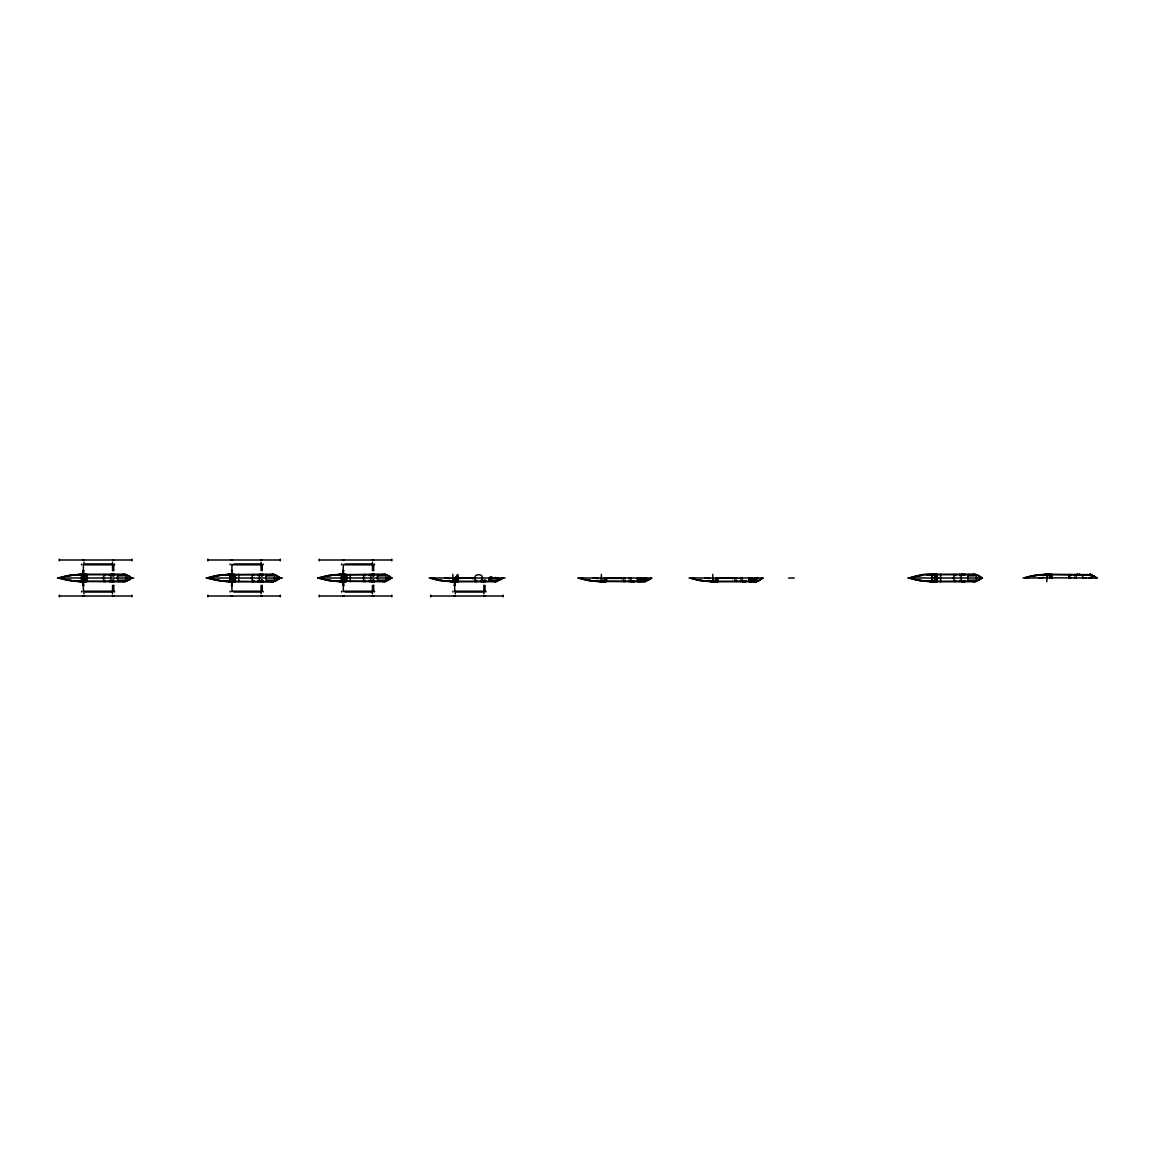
<?xml version="1.0" encoding="UTF-8"?>
<svg xmlns="http://www.w3.org/2000/svg" width="1156" height="1156" viewBox="0 0 1156 1156"><rect width="100%" height="100%" fill="white"/><g stroke="black" fill="none" stroke-linecap="round" stroke-linejoin="round"><path stroke-width="1.5" d="M82.452 575.211L81.903 574.315L81.903 575.211L84.865 575.211L84.865 574.286M64.982 576.338A80.356 80.356 0 0 1 69.663 575.442A88.853 88.853 0 0 1 79.359 574.431L83.218 574.705M83.189 578.78L83.391 585.427L83.535 570.573M83.521 581.425L83.694 581.699M83.983 574.286L83.55 575.211L83.81 574.301L123.967 574.489L84.316 574.705A88.983 88.983 0 0 0 76.238 575.052M123.967 581.511L125.585 581.136L117.869 581.569L117.869 580.832M230.969 575.211L230.42 574.315L230.42 575.211L233.382 575.211L233.382 574.286M231.749 580.789L231.301 581.685L231.72 578.78M231.402 574.344L231.735 574.705M231.749 570.573L231.749 585.427M231.923 585.427L231.923 580.789M232.053 580.139L231.894 570.573M232.053 580.789L232.067 581.237M232.053 570.573L231.908 591.626M232.053 574.575L272.484 574.489L232.833 574.705A88.983 88.983 0 0 0 224.77 575.052M232.501 575.211L232.501 574.286M274.304 581.497L266.386 580.832M342.364 575.211L341.815 574.315L341.815 575.211L344.777 575.211L344.777 574.286M324.908 576.338A80.356 80.356 0 0 1 329.576 575.442A88.853 88.853 0 0 1 339.272 574.431L342.595 574.301L343 575.211L342.797 574.344M343.115 578.78L343.13 581.295M343.115 578L343.144 570.573M343.448 570.573L343.448 585.427L343.448 581.425M343.462 574.763L383.879 574.431L383.835 575.168M343.896 575.211L343.896 574.286M386.523 581.266L384.543 581.439L385.497 581.136M454.496 578.78L454.525 581.295M454.698 585.427L454.698 580.789L454.698 581.699M454.843 580.139L454.843 578M482.254 578.737L482.254 578L482.153 581.338M496.069 581.251L495.274 581.569L502.513 578.043M630.771 578.737L630.41 578M646.435 581.266L637.693 581.511M637.693 578.737L637.693 578L637.693 581.569M643.372 581.511C643.834 574.98 642.765 583.404 645.409 581.136M714.61 581.699L714.639 580.789M742.166 578.737L741.791 578M755.432 581.497L749.088 581.511M758.639 580.962L755.186 581.555L755.836 581.049M932.834 575.211L932.227 574.315L932.227 575.211L935.19 575.211L935.19 574.286M933.484 580.789L933.109 581.482M933.542 574.705L934.019 575.211M933.875 574.763L934.626 574.286L934.64 575.211L934.308 574.286M933.86 574.575L934.019 574.301M934.135 575.211L934.135 574.301L934.221 575.211L934.135 574.301L974.291 574.431L979.378 575.905M1047.784 575.211L1047.177 574.315L1047.177 575.211L1050.154 575.211L1050.154 574.286M1048.824 574.763L1048.102 575.211L1048.073 574.315L1049.59 574.286L1049.33 575.211L1049.128 574.286L1089.848 574.691M1049.258 575.211L1049.258 574.286M64.982 579.662A80.356 80.356 0 0 0 69.663 580.558A88.853 88.853 0 0 0 79.359 581.569L81.556 581.67L81.556 574.33L68.695 575.442L57.829 577.986L73.868 581.193L84.301 581.714L84.316 580.789M82.784 581.482L82.957 580.789M83.218 581.295L83.391 581.699M83.694 575.211L83.55 574.763M81.975 581.685L84.301 581.714L83.55 581.237M209.597 578.477L213.513 579.662A80.356 80.356 0 0 0 218.181 580.558A88.853 88.853 0 0 0 227.891 581.569L230.073 581.67L230.087 574.33L217.212 575.442L206.346 577.986L222.386 581.193L232.833 581.714L232.833 580.789M231.33 581.699L231.576 580.789L231.301 581.482M231.923 574.286L231.923 578M274.131 574.46L280.605 578L273.293 581.67L232.327 581.714L232.327 580.789L232.833 581.714L230.492 581.685L230.42 580.789L233.382 580.789L233.382 581.714M232.327 580.789L232.501 581.482M234.567 578L233.555 578L234.625 577.856M324.908 579.662A80.356 80.356 0 0 0 329.576 580.558A88.853 88.853 0 0 0 339.272 581.569L342.595 581.699L342.711 580.789L342.725 581.699L344.213 581.714L344.228 580.789M505.114 578L429.107 578L440.002 580.558L452.863 581.67L452.863 574.33M454.091 581.482L454.366 580.789M455.623 580.789L455.002 581.699M455.117 580.789L455.117 581.699L496.083 581.67L503.452 578.043M601.38 574.33L601.38 581.67L588.52 580.558L577.653 578.014L651.912 578L644.6 581.67L603.36 581.425M584.82 579.662A80.356 80.356 0 0 0 589.488 580.558A88.853 88.853 0 0 0 599.198 581.569L602.507 581.699L602.623 580.789L602.637 581.699L604.14 581.714L604.14 580.789M603.634 580.789L604.14 581.714L601.799 581.685M756.819 581.54L763.292 578L689.019 578L699.915 580.558L712.775 581.67L712.775 574.33M714.264 581.699L714.278 580.789L714.003 581.482M931.895 581.67C937.054 567.769 914.54 577.292 908.154 577.986L919.02 580.558L931.88 581.67L931.88 574.33L934.626 574.286L932.3 574.315M933.138 581.699L933.109 580.789M934.019 581.699L933.875 581.237M933.875 575.211L933.875 574.301M974.291 574.286L977.586 574.966L982.412 578L975.1 581.67L934.135 581.714L934.64 580.789M1046.845 581.67L1046.845 574.33L1048.073 575.211M1049.084 574.301L1048.81 574.575M1050.472 577.61L1051.382 577.856L1023.089 578L1033.984 575.442L1046.845 574.33L1046.845 578M83.521 574.575L82.957 574.286M232.053 575.211L232.212 574.301L232.327 575.211M343.607 575.211L343.607 574.301M495.317 577.393L494.999 578.376L495.837 577.913M1048.81 575.211L1048.81 574.301M82.784 581.685L82.799 580.789M83.059 580.789L82.871 581.656M603.042 581.295L602.782 580.789M343.448 574.575L342.884 574.286M231.749 574.301L231.72 575.211M343.144 574.301L343.13 574.705M933.557 574.301L933.123 575.211M1048.506 574.705L1048.261 575.182M83.059 575.211L82.871 574.344M490.823 578.636L490.447 578.072M496.343 578L496.343 577.624M644.86 578L643.372 578M756.255 578L754.767 578M127.998 575.731L123.952 574.286M602.941 581.699L602.984 580.789L602.71 581.656M491.358 578.564L490.621 577.119L490.028 578.592L490.086 577.335L491.343 577.393L491.286 578.665M124.588 574.315L126.611 574.734M273.105 574.315L274.304 574.503M384.5 574.315L385.497 574.864M126.105 580.789L123.952 581.714L83.983 581.482M490.274 577.783L490.476 578.405M342.797 581.656L342.87 580.789M621.437 578.376L621.466 578.737M81.57 575.717C86.469 572.263 86.18 583.751 81.57 580.326M85.111 576.613L86.05 576.613M86.035 578.116L85.125 577.884L86.686 578.087M86.035 580.442C84.504 582.422 84.041 573.477 86.05 575.688M86.035 579.503L85.125 579.503M230.087 575.717C234.986 572.249 234.74 583.809 230.102 580.326M233.628 576.613L234.567 576.613M234.552 579.503L233.628 579.387M234.552 580.442C232.92 582.349 232.587 573.492 234.567 575.688M341.482 575.717C346.381 572.263 346.092 583.751 341.482 580.326M345.023 576.613L345.962 576.613M345.023 578L345.947 578.116L345.08 577.783M345.947 580.442C344.416 582.422 343.968 573.477 345.962 575.688M345.947 579.503L345.037 579.503M456.418 576.613L457.357 576.613M457.343 577.884L457.155 577.523M457.343 579.503L456.432 579.503M457.343 580.442C452.473 582.046 460.652 565.587 457.299 581.714M475.391 578.708C472.385 573.419 484.884 573.405 481.879 578.708M495.129 578.607L495.462 577.856M605.946 578L604.935 578M645.929 580.037L637.462 580.225L637.317 578M716.937 578.448L716.258 578M757.325 580.037L748.857 580.225L748.712 578M931.895 575.717C936.909 572.307 936.374 583.838 931.924 580.37M935.435 576.613L936.374 576.613M935.435 578L936.36 577.884L935.493 578.217M936.36 579.503L935.45 579.503M936.36 580.442C934.814 582.407 934.38 573.477 936.374 575.688M1046.845 575.717L1049.778 575.558L1049.865 578M273.481 574.359L274.261 574.908M1090.238 574.359L1091.062 574.503M501.718 578.766L501.588 578M490.968 578.592L490.693 577.306L490.317 578.535M125.787 574.503L124.993 574.778M385.699 574.503L384.905 574.778M976.112 574.503L975.317 574.778M386.523 574.734L383.879 574.286M1089.241 574.286L1091.885 574.734M276.429 575.269L279.94 578L276.429 580.731M490.072 577.783L491.069 577.465L491.17 578.491M495.129 578.159L495.418 578.202M125.599 581.54L132.073 578L127.911 575.674M387.824 575.674L391.985 578L384.688 581.67L343.462 581.237M1094.327 575.905L1093.2 575.674M501.877 578.043L501.531 578.766M650.987 578L649.426 579.272M762.382 578L758.307 581.107M130.397 578.665L127.911 580.326M278.134 579.272L279.68 578L278.134 576.728M979.927 579.272L981.487 578L979.927 576.728M280.605 578L279.579 578.26M388.618 579.879L391.335 578L388.618 576.121M499.999 579.879L502.73 578M648.53 579.879L651.247 578M759.911 579.879L762.642 578M979.031 579.879L981.747 578L979.031 576.121M387.824 580.326L391.075 578L388.719 576.194M1027.424 578L1029.404 577.075M647.736 580.326L648.877 580.095M127.998 580.269L126.322 580.977M276.53 580.269L274.044 581.179M387.91 580.269L386.234 580.977M498.135 578.159L496.69 578.592M646.652 578.159L645.207 578.592M647.837 580.269L646.146 580.977M758.379 578L756.602 578.592M975.1 581.526L979.378 580.095M62.988 577.523L64.129 577.075M211.505 577.523L213.268 576.873M322.9 577.523L324.041 577.075M913.312 577.523L915.075 576.873M605.542 578.448L605.672 581.598M457.126 577.595L456.649 578.405L474.552 578M716.258 578.303L717.182 578.39L717.211 581.714M60.329 577.769L59.592 578L60.329 578.231M61.08 577.523L64.274 576.526M208.86 577.769L208.123 578L208.86 578.231M209.597 577.523L213.513 576.338A80.356 80.356 0 0 1 218.181 575.442A88.853 88.853 0 0 1 227.891 574.431L229.365 574.344M910.668 577.769L909.931 578L910.668 578.231M911.405 577.523L915.321 576.338A80.356 80.356 0 0 1 919.988 575.442A88.853 88.853 0 0 1 929.699 574.431L931.172 574.344M1024.881 578L1029.562 576.526M324.2 576.526L319.504 578L324.2 579.474M341.468 581.67L328.607 580.558L317.741 578.014L328.607 575.442L341.468 574.33M125.527 581.179L126.611 581.266M274.088 581.136L274.911 580.919M497.629 580.977L495.924 580.803M645.438 581.396L645.929 578M272.484 581.511L274.637 580.789M383.835 580.832L386.017 581.266M496.04 581.526L497.412 580.789M645.929 581.266L644.398 581.309M715.535 580.789L715.029 581.699L755.995 581.67L757.325 581.266L757.325 578M975.91 581.136L974.291 581.555L976.43 580.789M124.993 581.222L125.787 581.497M274.261 581.092L273.481 581.641M384.905 581.222L385.699 581.497M496.3 581.222L497.094 581.497M644.817 581.222L645.612 581.497M756.212 581.222L757.007 581.497M975.317 581.222L976.112 581.497M124.776 581.67L125.599 581.396M273.25 581.526L274.261 580.876M755.981 581.251L756.804 581.136M755.995 581.67L756.819 581.396M1038.753 578L1039.808 577.856A79.88 79.88 0 0 1 1043.969 577.451M85.457 577.538L85.573 574.286M259.377 581.338L259.377 574.662M363.707 574.662L363.707 581.338M604.79 578.014L605.874 578.549M961.185 581.338L961.185 574.662M1069.083 574.662L1068.895 578L1068.997 577.263M755.981 581.526L755.836 578.737L756.212 581.425M377.781 580.832L384.124 581.497M273.25 581.295L272.44 580.832M383.864 581.338L384.876 581.641M495.91 581.468L489.176 580.832M460.81 578.39L461.663 578.361M79.359 574.416L80.848 574.344M339.272 574.416L340.76 574.344M1030.271 576.338A80.356 80.356 0 0 1 1034.938 575.442A88.853 88.853 0 0 1 1044.648 574.431L1046.137 574.344M227.891 574.416L232.833 574.286L232.833 575.211M458.773 578.477L458.73 577.48M929.699 574.416L931.88 574.33M1044.648 574.416L1046.845 574.33M458.412 578.491L457.675 578.52M60.112 577.581L60.112 578.419M208.644 577.581L208.644 578.419M319.923 577.595L320.039 578.419L320.039 577.581M910.451 577.581L910.451 578.419M471.908 578L472.949 578.737M81.975 574.315L84.316 574.286L84.316 575.211M230.492 574.315L232.833 574.286M341.887 574.315L344.228 574.286L344.228 575.211M1047.264 574.315L1049.59 574.286M82.813 574.301L82.813 575.211L82.784 574.315L84.301 574.286M342.725 574.301L342.725 575.211L342.696 574.315L344.213 574.286M1078.938 575.211L1079.343 574.286M59.346 559.995L131.842 559.995M207.878 559.995L280.359 559.995M319.273 559.995L391.754 559.995M85.226 563.955L112.537 563.955M233.743 563.955L261.054 563.955M345.138 563.955L372.449 563.955M83.983 564.807L112.537 564.807M232.501 564.807L261.054 564.807M343.896 564.807L372.449 564.807M82.799 570.573L83.955 570.573M113.707 570.573L112.566 570.573L112.537 562.148M231.33 570.573L232.486 570.573M342.725 570.573L343.867 570.573M373.619 570.573L372.478 570.573L372.449 562.148M974.291 574.489L934.64 574.705A88.983 88.983 0 0 0 926.577 575.052M113.736 575.211L114.068 574.286M962.89 575.211L962.861 574.286M1077.898 575.211L1077.825 574.286M112.84 576.15L113.707 576.15L113.736 574.286M261.357 576.15L262.224 576.15L262.253 574.286M372.752 576.15L373.619 576.15M84.46 576.887L86.686 576.887M235.217 576.887L232.992 576.887L232.992 579.113L235.217 579.113M344.372 576.887L346.598 576.887M937.025 576.887L934.785 576.887L934.785 579.113L937.025 579.113M278.798 577.581L278.798 578.419M390.078 577.581L390.193 578.419M489.985 577.465L492.543 577.465L492.629 578.448M935.955 577.523L935.912 574.286M57.8 578L133.821 578.043M206.317 578L282.367 578.043M317.712 578L391.985 578M788.695 578.043L794.244 578.043M908.125 578L982.412 578M234.104 578.116L235.217 578.087M85.631 578.477L85.573 581.714M489.913 578.347L492.629 578.347M606.625 578.376L621.466 578.376M718.006 578.376L732.861 578L732.861 578.737M935.666 578.405L935.912 581.714M636.884 578.737L638.603 578.737M645.929 578.737L645.568 581.309M757.325 578.737L756.963 581.309M84.46 579.113L86.686 579.113M344.372 579.113L346.598 579.113M457.993 579.113L455.767 579.113L455.767 576.887L457.993 576.887L458.094 581.714M112.84 579.85L113.707 579.85L113.736 581.714L114.068 580.789M261.357 579.85L262.224 579.85L262.253 581.714L262.585 580.789M372.752 579.85L373.619 579.85M484.147 579.85L485.014 579.85L485.043 581.714M82.495 580.789L81.903 581.685L81.903 580.789L84.865 580.789L84.865 581.714M230.969 580.789L230.42 581.685M744.016 580.789L743.756 581.714M963.136 580.789L962.861 581.714M123.952 581.295L84.316 581.295A88.983 88.983 0 0 1 76.238 580.948M383.864 581.295L344.228 581.295A88.983 88.983 0 0 1 336.165 580.948M495.259 581.295L455.623 581.295A88.983 88.983 0 0 1 447.545 580.948M643.776 581.295L604.14 581.295A88.983 88.983 0 0 1 596.077 580.948M755.171 581.295L715.535 581.295A88.983 88.983 0 0 1 707.472 580.948M974.277 581.295L934.64 581.295A88.983 88.983 0 0 1 926.577 580.948M85.992 581.598L85.168 581.714M112.71 581.714L112.537 580.789M345.904 581.598L345.225 581.714M457.299 581.598L456.476 581.714M605.816 581.598L604.993 581.714M717.211 581.598L716.388 581.714M936.317 581.598L935.493 581.714M974.291 581.511L968.193 580.832M82.813 585.427L83.955 585.427M113.707 585.427L112.566 585.427L112.537 593.852M231.345 585.427L232.486 585.427M342.74 585.427L343.867 585.427M373.619 585.427L372.478 585.427L372.449 593.852M454.12 585.427L455.262 585.427M83.983 591.193L112.537 591.193M232.501 591.193L261.054 591.193M343.896 591.193L372.449 591.193M455.291 591.193L483.844 591.193M85.226 592.045L112.537 592.045M233.743 592.045L261.054 592.045M345.138 592.045L372.449 592.045M456.533 592.045L483.844 592.045M59.346 596.005L131.842 596.005M207.878 596.005L280.359 596.005M319.273 596.005L391.754 596.005M430.653 596.005L503.149 596.005M963.988 580.789L964.061 581.714M744.869 580.789L744.955 581.714M932.3 581.685L934.626 581.714L929.699 581.584A88.853 88.853 0 0 1 919.988 580.558A80.356 80.356 0 0 1 915.321 579.662L911.405 578.477M716.084 581.714L716.084 580.789L713.122 580.789L713.122 581.685L715.521 581.714L710.579 581.584A88.853 88.853 0 0 1 700.883 580.558A80.356 80.356 0 0 1 696.215 579.662M453.282 581.685L455.609 581.714L450.667 581.584A88.853 88.853 0 0 1 440.971 580.558A80.356 80.356 0 0 1 436.289 579.662L430.899 578M341.887 581.685L344.213 581.714L343.607 580.789L343.607 581.699M713.122 581.685L713.671 580.789M459.048 578.332L459.958 578.347M929.699 581.584L931.172 581.656M710.579 581.584L712.067 581.656M599.198 581.584L600.672 581.656M450.667 581.584L452.155 581.656M339.272 581.584L340.76 581.656M227.891 581.584L229.365 581.656M79.359 581.584L80.848 581.656M384.543 575.197L384.645 574.474L344.228 574.705A88.983 88.983 0 0 0 336.165 575.052M272.484 574.286L274.637 575.211M272.484 574.532L273.148 575.197M273.25 574.705L272.44 575.168M123.952 574.662L128.894 575.804M472.457 578.434L474.133 578.087M456.88 577.523L456.88 575.688M233.974 578.462L234.336 577.595M705.738 578.145L704.683 578L705.738 578.145A79.88 79.88 0 0 0 709.9 578.549M593.288 578L594.343 578.145A79.88 79.88 0 0 0 598.505 578.549M445.826 578.145L444.771 578L445.826 578.145A79.88 79.88 0 0 0 449.987 578.549M1090.874 574.864L1049.605 574.705A88.983 88.983 0 0 0 1041.527 575.052M975.1 574.474L976.647 575.023M273.293 574.33L274.637 574.734M384.645 574.474L386.017 575.211M124.732 574.474L126.105 575.211M1090.672 577.408L1092.434 578M385.512 574.46L388.806 575.804M274.044 574.821L276.53 575.731M436.708 579.286L433.442 578M915.075 579.127L913.312 578.477M695.507 579.474L690.811 578M584.575 579.127L581.974 578M584.112 579.474L579.431 578M213.268 579.127L211.505 578.477M64.274 579.474L61.08 578.477M1091.611 575.023L1093.287 575.731M386.234 575.023L387.91 575.731M695.348 578.925L693.354 578M324.041 578.925L322.9 578.477M64.129 578.925L62.988 578.477M1096.712 578L1093.981 576.121L1096.437 578M601.395 580.326L604.357 580.413L604.415 578M130.397 577.335L128.807 576.194L131.423 578L129.053 580.095M712.819 580.37L715.752 580.413L715.795 578M452.892 580.37L455.825 580.413L455.883 578M1051.382 577.856L1097.362 578L1090.05 574.33L1091.394 575.211M1051.324 577.884L1051.339 574.286M1048.16 574.344L1048.246 575.197M272.671 581.699L232.833 581.295A88.983 88.983 0 0 1 224.77 580.948M1090.31 578L1088.836 578M714.278 580.789L714.437 581.295M231.576 580.789L231.605 581.699M83.203 580.789L83.218 581.699M714.755 581.425L714.769 581.237M1048.665 574.301L1048.68 575.211M934.308 581.482L934.308 581.714M933.716 574.301L933.73 575.211M715.203 581.482L715.203 581.714M603.808 581.482L603.808 581.714M455.291 581.482L455.291 581.714M343.896 581.482L343.896 581.714M231.908 574.301L231.923 575.211L231.908 564.374M454.857 581.237L454.857 581.699M603.519 580.789L603.519 581.699M1083.143 574.431L1083.143 575.168M968.193 574.431L968.193 575.168M934.135 580.789L934.135 581.699M932.776 580.789L932.227 581.685L932.227 580.789L935.19 580.789L935.19 581.714M602.608 581.482L602.608 580.789M602.276 580.789L601.727 581.685L601.727 580.789L604.689 580.789L604.689 581.714M453.759 580.789L453.195 581.685L453.195 580.789L456.172 580.789L456.172 581.714M377.781 574.431L377.781 575.168M342.696 581.482L342.696 580.789M342.364 580.789L341.815 581.685L341.815 580.789L344.777 580.789L344.777 581.714M266.386 574.431L266.386 575.168M117.869 574.431L117.869 575.168M83.81 580.789L83.81 581.699M83.218 574.286L83.218 575.211M1091.394 578C1093.981 573.607 1080.224 573.564 1082.782 578M1087.724 574.431L1087.724 575.168M1086.337 578L1084.155 578M1079.906 574.286L1079.906 575.211L1076.93 575.211L1076.93 574.286M1079.01 574.286L1079.01 575.211M1077.493 574.286L1077.493 575.211M1076.236 574.431L1076.323 578M1074.56 574.431L1074.56 575.645M1074.56 577.263L1074.56 578M1070.658 574.431L1070.658 575.645M1070.658 577.263L1070.658 578M1068.997 574.431L1068.997 575.645M1052.076 574.286L1052.076 578M977.369 577.538L977.369 578.462M976.43 575.211L974.956 575.197M974.103 574.286L974.248 575.168M974.248 580.832L974.103 581.714M972.76 574.431L972.76 575.168M972.76 580.832L972.76 581.569M964.942 574.286L964.942 575.211L961.98 575.211L961.98 574.286M964.393 574.286L964.017 575.211L964.061 574.286M964.393 580.789L964.393 581.714M962.529 574.286L962.529 575.211M962.529 580.789L962.529 581.714M961.272 574.431L961.272 575.645M961.272 580.355L961.272 581.569M959.61 574.431L959.61 575.645M959.61 580.355L959.61 581.569M955.709 574.431L955.709 575.645M955.709 580.355L955.709 581.569M954.032 574.431L954.032 581.569M940.623 574.286L940.623 581.714M937.747 577.48L937.747 578.52M937.126 574.286L937.126 581.714M936.317 574.286L936.317 581.714M754.998 581.714L755.143 578.737L754.767 581.511M754.03 581.511L753.654 578.737L753.654 581.569M753.279 581.511L753.279 578.737L752.903 580.832M752.281 578L750.085 578M752.281 581.511L752.281 578.896L751.906 581.511M751.53 581.511L751.53 578.896L750.836 581.511M750.461 581.511L750.461 578.896L750.085 581.511M749.449 581.511L749.088 578L749.088 581.569M745.288 580.789L745.288 581.714M743.424 580.789L743.424 581.714M742.268 578L742.166 581.569M740.49 578L740.49 578.737M740.49 580.355L740.49 581.569M736.603 578L736.603 578.737M736.603 580.355L736.603 581.569M734.84 578L734.927 581.569M718.006 578L718.006 581.714M714.003 580.789L714.018 581.685M712.79 578L712.79 581.67M644.817 581.425L644.456 578.737L644.456 581.468M642.635 581.511L642.259 578.737L642.259 581.569M641.883 581.511L641.883 578.737L641.522 580.832M640.886 578L638.69 578M640.886 581.511L640.886 578.896L640.511 581.511M640.149 581.511L640.149 578.896L639.441 581.511M639.066 581.511L639.066 578.896L638.69 581.511M638.069 578.737L638.069 581.511M634.442 581.714L634.442 580.789L631.479 580.789L631.479 581.714M633.893 580.789L633.893 581.714M633.56 580.789L633.56 581.714M632.361 580.789L632.361 581.714M632.029 580.789L632.029 581.714M630.873 578L630.771 581.569L629.11 581.569L629.11 580.355M629.11 578L629.11 578.737M625.208 578L625.208 578.737M625.208 580.355L625.208 581.569L623.532 581.569L623.445 578M606.625 578L606.625 581.714M601.395 578L601.395 581.67M503.149 595.181L503.149 596.814M498.352 577.538L498.352 578.462M497.441 577.942L497.282 580.225L488.93 580.225L488.8 578M496.184 577.624L496.184 578.376M495.592 577.624L495.592 578.376M495.216 580.832L495.071 581.714M493.742 580.832L493.742 581.569M492.369 577.552L492.369 578.535M491.907 577.581L491.907 578.419M491.271 577.581L491.271 578.419M490.216 577.552L490.173 578.535M489.913 577.552L489.913 578.448M485.925 581.714L485.925 580.789L482.962 580.789L482.962 581.714M485.881 591.207L485.881 592.031M485.375 580.789L485.375 581.714M485.043 591.193L485.043 585.427L483.873 585.427L483.844 593.852M483.844 580.789L483.844 581.714M483.511 580.789L483.511 581.714M482.254 580.355L482.254 581.569L480.578 581.569L480.578 580.355M476.677 580.355L476.677 581.569L475.015 581.569L474.914 578M457.545 577.48L457.545 578.52M456.938 578.477L456.88 581.714M455.291 592.667L455.291 593.852M454.684 578L454.684 591.626M454.496 578L454.525 585.427M454.091 580.789L454.106 581.685M452.935 591.207L452.935 592.031M452.877 578L452.877 581.67M430.653 595.181L430.653 596.814M391.754 559.186L391.754 560.819M391.754 595.181L391.754 596.814M386.957 577.538L386.957 578.462M382.347 574.431L382.347 575.168M382.347 580.832L382.347 581.569M374.486 563.969L374.486 564.793M374.53 574.286L374.53 575.211L371.567 575.211L371.567 574.286M374.53 581.714L374.53 580.789L371.567 580.789L371.567 581.714M374.486 591.207L374.486 592.031M373.98 574.286L373.98 575.211M373.98 580.789L373.98 581.714M373.648 564.807L373.648 570.573M373.648 574.286L373.648 576.15M373.648 579.85L373.648 581.714M373.648 585.427L373.648 591.193M372.449 574.286L372.449 575.211M372.449 580.789L372.449 581.714M372.116 574.286L372.116 575.211M372.116 580.789L372.116 581.714M370.859 574.431L370.859 581.569L369.183 581.569L369.183 580.355M369.183 574.431L369.183 575.645M365.296 574.431L365.296 575.645M365.296 580.355L365.296 581.569L363.62 581.569L363.62 580.355M363.62 574.431L363.62 575.645M350.196 574.286L350.196 581.714M347.335 577.48L347.335 578.52M346.699 574.286L346.699 581.714M345.76 574.286L345.904 581.714M345.543 579.113L345.485 581.714M345.485 574.286L345.485 577.523M343.448 575.861L343.289 591.626M343.289 564.374L343.115 577.22M341.54 563.969L341.54 564.793M341.54 591.207L341.54 592.031M319.273 559.186L319.273 560.819M319.273 595.181L319.273 596.814M280.359 559.186L280.359 560.819M280.359 595.181L280.359 596.814M275.562 577.538L275.562 578.462M272.296 574.286L272.065 575.168M272.065 580.832L272.296 581.714M270.952 574.431L270.952 575.168M270.952 580.832L270.952 581.569M263.091 563.969L263.091 564.793M263.149 574.286L263.149 575.211L260.172 575.211L260.172 574.286M263.149 581.714L263.149 580.789L260.172 580.789L260.172 581.714M263.091 591.207L263.091 592.031M262.585 574.286L262.585 575.211M262.253 564.807L262.253 570.573L261.097 570.573L261.054 562.148M262.253 591.193L262.253 585.427L261.097 585.427L261.054 593.852M261.054 574.286L261.054 575.211M261.054 580.789L261.054 581.714M260.736 574.286L260.736 575.211M260.736 580.789L260.736 581.714M259.464 574.431L259.464 575.645M259.464 580.355L259.464 581.569L257.802 581.569L257.802 580.355M257.802 574.431L257.802 575.645M253.901 574.431L253.901 575.645M253.901 580.355L253.901 581.569L252.225 581.569L252.225 574.431M238.815 574.286L238.815 581.714M235.94 577.48L235.94 578.52M235.318 574.286L235.318 581.714M234.755 577.48L234.755 578.52M234.365 574.402L234.509 581.714L233.685 581.714M234.104 574.286L234.104 581.714M232.501 580.789L232.501 581.714M231.72 574.286L231.72 577.22M230.145 563.969L230.145 564.793M230.087 574.33L230.087 581.67M230.145 591.207L230.145 592.031M207.878 559.186L207.878 560.819M207.878 595.181L207.878 596.814M131.842 559.186L131.842 560.819M131.842 595.181L131.842 596.814M127.044 577.538L127.044 578.462M123.779 574.286L123.923 575.168M123.923 580.832L123.779 581.714M122.435 574.431L122.435 575.168M122.435 580.832L122.435 581.569M114.574 563.969L114.574 564.793M114.617 574.286L114.617 575.211L111.655 575.211L111.655 574.286M114.617 581.714L114.617 580.789L111.655 580.789L111.655 581.714M114.574 591.207L114.574 592.031M113.736 564.807L113.736 570.573M113.736 585.427L113.736 591.193M112.537 574.286L112.537 575.211M112.204 574.286L112.204 575.211M112.204 580.789L112.204 581.714M110.947 574.431L110.947 581.569L109.271 581.569L109.271 580.355M109.271 574.431L109.271 575.645M105.384 574.431L105.384 575.645M105.384 580.355L105.384 581.569L103.708 581.569L103.708 574.431M87.422 577.48L87.422 578.52M86.787 574.286L86.787 581.714M86.238 577.48L86.238 578.52M86.05 574.286L85.992 581.714M83.983 562.148L83.983 563.333M83.983 592.667L83.983 593.852M83.377 564.374L83.391 575.211M83.377 591.626L83.189 570.573L83.189 577.22M83.189 578L83.218 585.427M81.628 563.969L81.628 564.793M81.57 574.33L81.57 581.67M81.628 591.207L81.628 592.031M59.346 559.186L59.346 560.819M59.346 595.181L59.346 596.814M1036.788 575.601A88.983 88.983 0 0 0 1035.241 575.832A78.55 78.55 0 0 0 1032.221 576.382M921.838 575.601A88.983 88.983 0 0 0 920.292 575.832A78.55 78.55 0 0 0 917.257 576.382M921.838 580.399A88.983 88.983 0 0 1 920.292 580.168A78.55 78.55 0 0 1 917.257 579.618M702.718 580.399A88.983 88.983 0 0 1 701.172 580.168A78.55 78.55 0 0 1 698.152 579.618M591.337 580.399A88.983 88.983 0 0 1 589.791 580.168A78.55 78.55 0 0 1 586.757 579.618M442.806 580.399A88.983 88.983 0 0 1 441.26 580.168A78.55 78.55 0 0 1 438.24 579.618M331.425 575.601A88.983 88.983 0 0 0 329.865 575.832A78.55 78.55 0 0 0 326.845 576.382M331.425 580.399A88.983 88.983 0 0 1 329.865 580.168A78.55 78.55 0 0 1 326.845 579.618M220.03 575.601A88.983 88.983 0 0 0 218.484 575.832A78.55 78.55 0 0 0 215.45 576.382M220.03 580.399A88.983 88.983 0 0 1 218.484 580.168A78.55 78.55 0 0 1 215.45 579.618M71.499 575.601A88.983 88.983 0 0 0 69.952 575.832A78.55 78.55 0 0 0 66.932 576.382M71.499 580.399A88.983 88.983 0 0 1 69.952 580.168A78.55 78.55 0 0 1 66.932 579.618M1048.434 574.301L1048.506 575.211L1048.506 574.301M341.482 578L341.468 581.67L341.482 574.33L341.482 578M343.144 580.789L343.144 581.699L343.115 580.789M496.603 577.856L494.58 578.376L496.603 577.769M603.056 580.789L603.056 581.699L603.027 580.789M714.451 580.789L714.437 581.699L714.379 580.789M342.971 580.789L342.956 581.699L342.971 580.789M343 574.301L342.971 575.211L342.956 574.301M1048.362 574.301L1048.348 575.211L1048.333 574.301M343.809 580.789L343.751 581.714L343.722 580.789M715.116 580.789L715.058 581.714L715.029 580.789M454.265 580.803L454.178 581.656L454.279 580.818M82.799 559.851L83.955 560.154L82.799 559.851M82.799 595.846L83.955 596.149L82.799 595.846M112.551 559.851L113.649 560.299L112.623 559.706M112.551 595.846L113.707 596.149L112.551 595.846M117.493 575.905L117.58 580.196L126.076 580.139L125.975 575.775L117.551 575.832M231.33 559.851L232.486 560.154L231.388 559.706M231.33 595.846L232.486 596.149L231.33 595.846M261.083 559.851L262.239 560.154L261.083 559.851M261.083 595.846L262.239 596.149L261.083 595.846M266.024 575.905L266.111 580.196L274.608 580.139L274.449 575.775L266.039 575.861M342.725 559.851L343.867 560.154L342.725 559.851M342.725 595.846L343.867 596.149L342.725 595.846M372.478 559.851L373.619 560.154L372.535 559.706M372.478 595.846L373.619 596.149L372.478 595.846M377.42 575.905L377.506 580.196L386.003 580.139L385.887 575.775L377.42 575.905M454.106 595.846L455.262 596.149L454.106 595.846M483.858 595.846L485.014 596.149L483.858 595.846M967.832 575.905L967.919 580.196L976.415 580.139L976.343 575.804L967.875 575.832M62.988 577.003L61.817 577.408L62.988 577.003M211.519 577.003L210.349 577.408L211.519 577.003M322.914 577.003L321.729 577.408L322.914 577.003M913.327 577.003L912.156 577.408L913.327 577.003M1028.276 577.003L1027.106 577.408L1028.276 577.003M130.281 577.581L130.166 578.419L130.281 577.581M980.606 577.581L980.49 578.419L980.606 577.581M103.245 577.624L102.87 578.376L103.245 577.624M251.762 577.624L251.387 578.376L251.762 577.624M363.157 577.624L362.782 578.376L363.157 577.624M953.57 577.624L953.194 578.376L953.57 577.624M745.837 580.789L742.875 580.789L742.875 581.714L745.837 581.714L745.837 580.789M964.942 580.789L961.98 580.789L961.98 581.714L964.942 581.714L964.942 580.789M912.85 578.679L912.85 578.679M693.745 578.679L693.745 578.679M582.349 578.679L582.349 578.679M433.832 578.679L433.832 578.679M322.437 578.679L322.437 578.679M211.042 578.679L211.042 578.679M62.525 578.679L62.525 578.679M83.897 575.211L83.839 574.286L83.81 575.211M603.36 581.699L603.36 580.789L603.23 581.699"/></g></svg>
